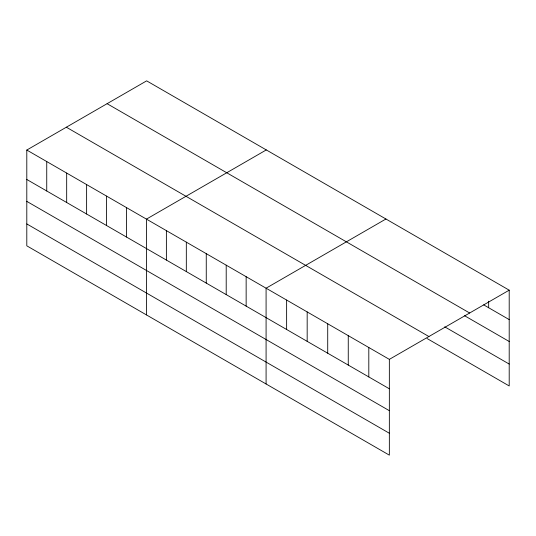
<?xml version="1.0" encoding="UTF-8"?>
<svg xmlns="http://www.w3.org/2000/svg" width="536" height="536" viewBox="0 0 536 536"><rect width="100%" height="100%" fill="white"/><g stroke="black" fill="none" stroke-linecap="round" stroke-linejoin="round"><path stroke-width="0.8" d="M26.8 150.047L389.35 359.368L389.35 455.144L26.8 245.83L26.8 150.047L146.65 80.856L509.2 290.17L509.2 385.954L427.025 338.504M266.291 149.926L146.442 219.124L146.442 314.907M385.933 219.003L266.084 288.2L266.084 383.977M389.35 359.368L509.2 290.17M483.7 304.877L509.2 319.597M107.1 103.689L469.65 313.004M464.571 315.731L509.2 341.492M444.733 326.833L509.2 364.058M66.35 127.213L428.901 336.528M26.8 179.48L389.35 388.794M26.8 201.375L389.35 410.69M26.8 223.934L389.35 433.249M488.658 301.199L488.658 307.738M368.808 347.502L368.808 376.935M348.259 335.643L348.259 365.07M327.717 323.784L327.717 353.211M307.175 311.919L307.175 341.352M286.626 300.06L286.626 329.486M246.145 276.683L246.145 306.116M226.205 265.173L226.205 294.599M206.26 253.662L206.26 283.088M186.32 242.145L186.32 271.578M166.381 230.634L166.381 260.067M126.503 207.613L126.503 237.039M106.564 196.096L106.564 225.529M86.618 184.585L86.618 214.011M66.678 173.074L66.678 202.501M46.739 161.564L46.739 190.99"/></g></svg>
